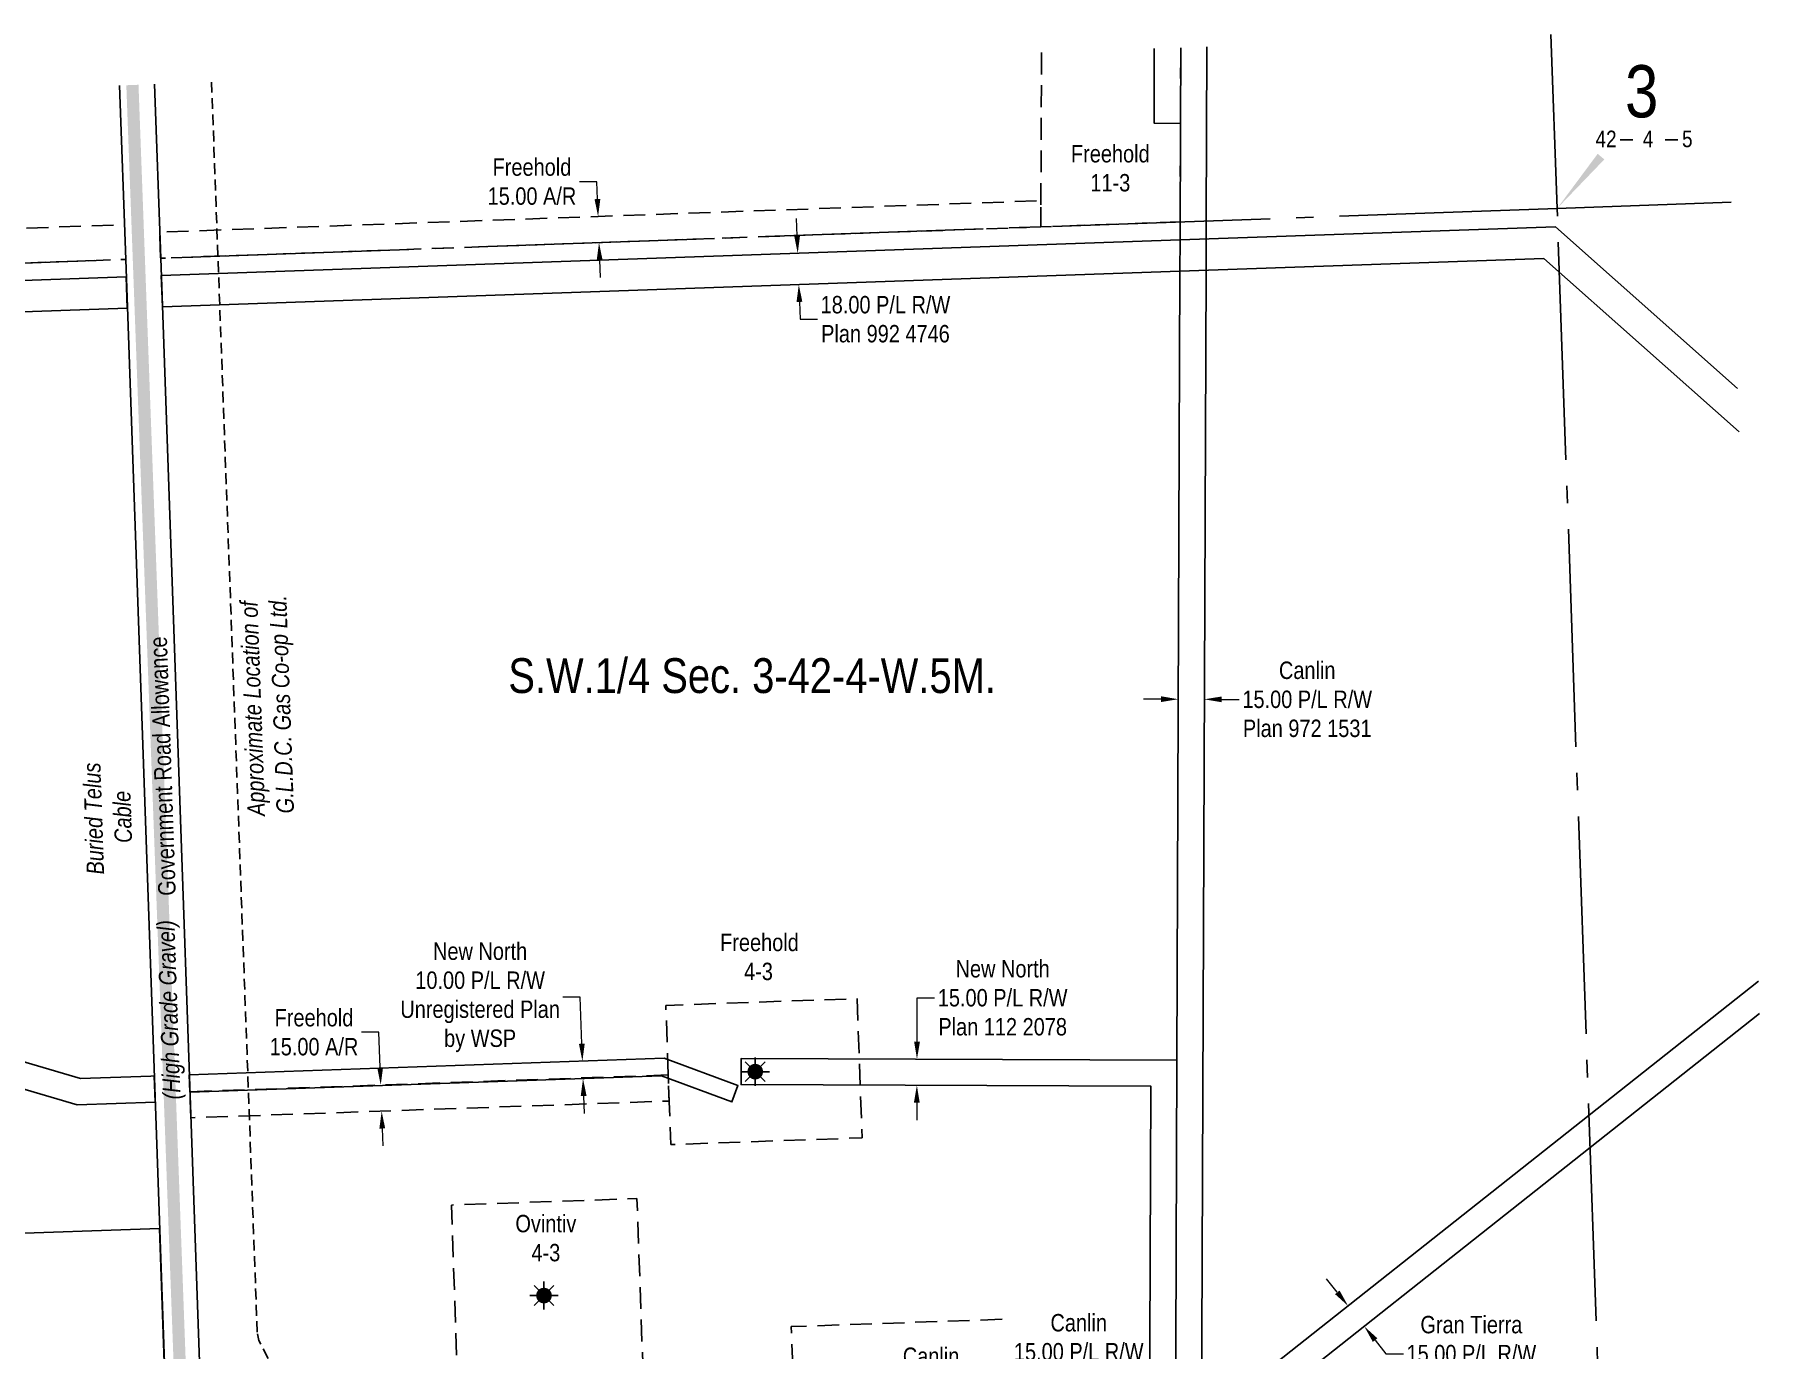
# Model space of a CAD drawing. Extents: x 665644 to 688844, y 5825051 to 5844826.
# Drawn here: x 668913 to 669904, y 5828818 to 5829573 of the extents above; entities that cross this region are included whole.
import ezdxf
from ezdxf.enums import TextEntityAlignment as Align

# ---------------------------------------------------------------- set-up
doc = ezdxf.new("R2010")
doc.units = 0
doc.header["$LTSCALE"] = 5
doc.header["$PDSIZE"] = 0.5
for name, pattern in [('foc-ACCESSROAD', [3.75, 2.5, -1.25]), ('foc-QUARTERLINE', [33, 25, -3, 2, -3]), ('UG_PIPE', [1.875, 1.25, -0.625])]:
    doc.linetypes.add(name, pattern=pattern)
doc.layers.get('Defpoints').update_dxf_attribs({"color": 9})
for name, color, linetype in [('10', 1, 'Continuous'), ('9', 3, 'Continuous'), ('AS-PIPE-UG', 44, 'UG_PIPE'), ('AS-PIPE-UG-T', 44, 'Continuous'), ('AS-ROADS', 254, 'Continuous'), ('AS-TELEPHONE', 224, 'foc-TEL'), ('AS-TELEPHONE-T', 224, 'Continuous'), ('C-SYMBOL', 7, 'Continuous'), ('F-AR', 190, 'foc-ACCESSROAD'), ('F-RW', 190, 'Continuous'), ('F-WS', 190, 'foc-ACCESSROAD'), ('F-WS-S', 190, 'Continuous'), ('L-QSEC', 8, 'foc-QUARTERLINE'), ('L-ROAD-T', 7, 'Continuous'), ('L-SEC', 7, 'Continuous'), ('L-SECLBL', 7, 'Continuous'), ('L-TITLEDB', 4, 'Continuous')]:
    doc.layers.add(name, color=color, linetype=linetype)
for name, color, linetype, lineweight in [('F-AR-T', 190, 'Continuous', 9), ('F-RW-T', 190, 'Continuous', 9), ('F-WS-T', 190, 'Continuous', 9), ('T-TEXT', 48, 'Continuous', 18)]:
    doc.layers.add(name, color=color, linetype=linetype, lineweight=lineweight)
doc.styles.add('175L', font='ARIALN.TTF', dxfattribs={"height": 20})
doc.styles.add('80CG', font='ARIALN.TTF', dxfattribs={"height": 10})
doc.styles.add('80L', font='ARIALN.TTF', dxfattribs={"height": 10})
doc.styles.add('80LS', font='ARIALNI.TTF', dxfattribs={"height": 10})
doc.styles.add('foc-LtypeFont', font='ARIALN.TTF', dxfattribs={"height": 7.35})
doc.styles.add('SIMPLEX', font='ARIALN.TTF')
doc.linetypes.add('foc-TEL', pattern='A,2,-1,["T",foc-LtypeFont,S=0.2,R=0,X=-0.425,Y=-0.75],-1.24,8', length=12.24)
doc.linetypes.add('foc-TEL-NOLINE', pattern='A,0,-2,["T",foc-LtypeFont,S=0.2,R=0,X=-0.425,Y=-0.75],-10.24', length=12.24)
doc.dimstyles.new('Compass 5 000', dxfattribs={"dimscale": 5, "dimtxt": 9, "dimasz": 2, "dimexe": 0.2, "dimexo": 0.0625, "dimgap": 0.5, "dimtad": 0, "dimtih": 1, "dimtoh": 1, "dimzin": 0, "dimdsep": 46, "dimtxsty": '80CG', "dimcen": 0.1, "dimse1": 1, "dimse2": 1, "dimclrd": 256, "dimclrt": 256, "dimaunit": 1, "dimadec": 4, "dimazin": 0, "dimtfac": 0.06, "dimtofl": 0, "dimtmove": 0, "dimatfit": 1, "dimfxl": 0.2, "dimtolj": 1, "dimtzin": 0, "dimlwd": -1, "dimarcsym": 0})

# ---------------------------------------------------------------- blocks, each defined once
blk = doc.blocks.new('L-SECLBL')
at = {"layer": '9', "color": 7}
for p, q in [((-5.08, -27.83), (-12.29, -27.83)), ((20.7, -27.83), (13.5, -27.83))]:
    blk.add_line(p, q, dxfattribs=at)
at = {"layer": '10', "color": 2, "style": 'SIMPLEX'}
blk.add_attdef('SEC', text='', height=30, dxfattribs=at).set_placement((0, 0), align=Align.MIDDLE)
at = {"layer": '10', "color": 5, "style": '80L'}
blk.add_attdef('TWP', text='', height=9.5, dxfattribs=at).set_placement((-14.43, -27.37), align=Align.MIDDLE_RIGHT)
blk.add_attdef('RGE', text='', height=9.5, dxfattribs=at).set_placement((3.62, -27.37), align=Align.MIDDLE_CENTER)
blk.add_attdef('MER', text='', height=9.5, dxfattribs=at).set_placement((23.17, -27.37), align=Align.MIDDLE_LEFT)
blk = doc.blocks.new('*D2240')
at = {"layer": 'Defpoints', "color": 0, "transparency": 16777216}
for p in [(669236.43, 5829468.6), (669244.33, 5829468.88), (669244.86, 5829453.89)]:
    blk.add_point(p, dxfattribs=at)
at = {"layer": 'F-AR-T', "transparency": 16777216}
for p, q in [((669235.72, 5829488.59), (669225.72, 5829488.59)), ((669236.08, 5829478.6), (669235.72, 5829488.59)), ((669237.32, 5829443.62), (669237.68, 5829433.63))]:
    blk.add_line(p, q, dxfattribs=at)
for points in [[(669237.74, 5829478.66), (669234.41, 5829478.54), (669236.43, 5829468.6)], [(669238.99, 5829443.68), (669235.66, 5829443.56), (669236.97, 5829453.61)]]:
    blk.add_solid(points, dxfattribs=at)
at = {"layer": 'F-AR-T', "transparency": 16777216, "insert": (669198.44, 5829488.59), "char_height": 10, "attachment_point": 5, "style": '80CG'}
blk.add_mtext('\\A1;Freehold\\P15.00 A/R', dxfattribs=at)
blk = doc.blocks.new('*D2253')
at = {"layer": 'Defpoints', "color": 0, "transparency": 16777216}
for p in [(669111.58, 5828969.69), (669142.01, 5828970.76), (669142.54, 5828955.77)]:
    blk.add_point(p, dxfattribs=at)
at = {"layer": 'F-AR-T', "transparency": 16777216}
for p, q in [((669110.52, 5828999.99), (669100.52, 5828999.99)), ((669111.23, 5828979.69), (669110.52, 5828999.99)), ((669112.45, 5828944.71), (669112.8, 5828934.71))]:
    blk.add_line(p, q, dxfattribs=at)
for points in [[(669112.89, 5828979.74), (669109.56, 5828979.63), (669111.58, 5828969.69)], [(669114.12, 5828944.77), (669110.79, 5828944.65), (669112.1, 5828954.7)]]:
    blk.add_solid(points, dxfattribs=at)
at = {"layer": 'F-AR-T', "transparency": 16777216, "insert": (669073.23, 5828999.99), "char_height": 10, "attachment_point": 5, "style": '80CG'}
blk.add_mtext('\\A1;Freehold\\P15.00 A/R', dxfattribs=at)
blk = doc.blocks.new('*D2295')
at = {"layer": 'Defpoints', "color": 0, "transparency": 16777216}
for p in [(669569.76, 5829197.21), (669584.74, 5829191.26), (669584.76, 5829197.15)]:
    blk.add_point(p, dxfattribs=at)
at = {"layer": 'F-RW-T', "transparency": 16777216}
for p, q in [((669559.74, 5829191.35), (669549.74, 5829191.38)), ((669594.74, 5829191.22), (669604.74, 5829191.19))]:
    blk.add_line(p, q, dxfattribs=at)
for points in [[(669559.75, 5829193.02), (669559.74, 5829189.68), (669569.74, 5829191.31)], [(669594.75, 5829192.89), (669594.74, 5829189.56), (669584.74, 5829191.26)]]:
    blk.add_solid(points, dxfattribs=at)
at = {"layer": 'F-RW-T', "transparency": 16777216, "insert": (669643.83, 5829191.19), "char_height": 10, "attachment_point": 5, "style": '80CG'}
blk.add_mtext('\\A1;Canlin\\P15.00 P/L R/W\\PPlan 972 1531', dxfattribs=at)
blk = doc.blocks.new('*D2300')
at = {"layer": 'Defpoints', "color": 0, "transparency": 16777216}
for p in [(669419.64, 5828984.55), (669423.69, 5828984.53), (669423.63, 5828969.51)]:
    blk.add_point(p, dxfattribs=at)
at = {"layer": 'F-RW-T', "transparency": 16777216}
for p, q in [((669419.68, 5828994.55), (669419.78, 5829019.76)), ((669419.78, 5829019.76), (669429.78, 5829019.76)), ((669419.54, 5828959.53), (669419.5, 5828949.53))]:
    blk.add_line(p, q, dxfattribs=at)
for points in [[(669418.01, 5828994.56), (669421.34, 5828994.54), (669419.64, 5828984.55)], [(669417.87, 5828959.53), (669421.21, 5828959.52), (669419.58, 5828969.53)]]:
    blk.add_solid(points, dxfattribs=at)
at = {"layer": 'F-RW-T', "transparency": 16777216, "insert": (669468.86, 5829019.76), "char_height": 10, "attachment_point": 5, "style": '80CG'}
blk.add_mtext('\\A1;New North\\P15.00 P/L R/W\\PPlan 112 2078', dxfattribs=at)
blk = doc.blocks.new('*D2318')
at = {"layer": 'Defpoints', "color": 0, "transparency": 16777216}
for p in [(669384.46, 5829448.62), (669351.75, 5829429.54), (669385.09, 5829430.7)]:
    blk.add_point(p, dxfattribs=at)
at = {"layer": 'F-RW-T', "transparency": 16777216}
for p, q in [((669350.78, 5829457.45), (669350.43, 5829467.44)), ((669352.1, 5829419.54), (669352.45, 5829409.55)), ((669352.45, 5829409.55), (669362.45, 5829409.55))]:
    blk.add_line(p, q, dxfattribs=at)
for points in [[(669352.44, 5829457.51), (669349.11, 5829457.39), (669351.13, 5829447.45)], [(669353.77, 5829419.6), (669350.44, 5829419.49), (669351.75, 5829429.54)]]:
    blk.add_solid(points, dxfattribs=at)
at = {"layer": 'F-RW-T', "transparency": 16777216, "insert": (669401.54, 5829409.55), "char_height": 10, "attachment_point": 5, "style": '80CG'}
blk.add_mtext('\\A1;18.00 P/L R/W\\PPlan 992 4746', dxfattribs=at)
blk = doc.blocks.new('*D2329')
at = {"layer": 'Defpoints', "color": 0, "transparency": 16777216}
for p in [(669673.14, 5828847.36), (669682.44, 5828835.61), (669676.63, 5828831.01)]:
    blk.add_point(p, dxfattribs=at)
at = {"layer": 'F-RW-T', "transparency": 16777216}
for p, q in [((669661.12, 5828850.61), (669654.92, 5828858.45)), ((669682.84, 5828823.17), (669689.05, 5828815.33)), ((669689.05, 5828815.33), (669699.05, 5828815.33))]:
    blk.add_line(p, q, dxfattribs=at)
for points in [[(669662.43, 5828851.64), (669659.82, 5828849.57), (669667.33, 5828842.77)], [(669684.15, 5828824.21), (669681.53, 5828822.14), (669676.63, 5828831.01)]]:
    blk.add_solid(points, dxfattribs=at)
at = {"layer": 'F-RW-T', "transparency": 16777216, "insert": (669738.13, 5828815.33), "char_height": 10, "attachment_point": 5, "style": '80CG'}
blk.add_mtext('\\A1;Gran Tierra\\P15.00 P/L R/W\\PPlan 942 0390', dxfattribs=at)
blk = doc.blocks.new('*D2343')
at = {"layer": 'Defpoints', "color": 0, "transparency": 16777216}
for p in [(669432.81, 5828755.9), (669456.94, 5828741.31), (669449.18, 5828728.47)]:
    blk.add_point(p, dxfattribs=at)
at = {"layer": 'F-RW-T', "transparency": 16777216}
for p, q in [((669437.98, 5828764.46), (669463.49, 5828806.64)), ((669463.49, 5828806.64), (669473.49, 5828806.64)), ((669419.88, 5828734.5), (669414.7, 5828725.95))]:
    blk.add_line(p, q, dxfattribs=at)
for points in [[(669436.56, 5828765.32), (669439.41, 5828763.59), (669432.81, 5828755.9)], [(669418.45, 5828735.37), (669421.3, 5828733.64), (669425.05, 5828743.06)]]:
    blk.add_solid(points, dxfattribs=at)
at = {"layer": 'F-RW-T', "transparency": 16777216, "insert": (669512.57, 5828806.64), "char_height": 10, "attachment_point": 5, "style": '80CG', "bg_fill": 3, "box_fill_scale": 1.1, "bg_fill_color": 256, "bg_fill_true_color": 13158600, "bg_fill_transparency": 0}
blk.add_mtext('\\A1;Canlin\\P15.00 P/L R/W\\PUnregistered\\Pby Can-Am', dxfattribs=at)
blk = doc.blocks.new('*D2372')
at = {"layer": 'Defpoints', "color": 0, "transparency": 16777216}
for p in [(669227.44, 5828983.4), (669197.79, 5828982.38), (669198.14, 5828972.38)]:
    blk.add_point(p, dxfattribs=at)
at = {"layer": 'F-RW-T', "transparency": 16777216}
for p, q in [((669226.17, 5829020.07), (669216.17, 5829020.07)), ((669227.1, 5828993.4), (669226.17, 5829020.07)), ((669228.13, 5828963.41), (669228.48, 5828953.42))]:
    blk.add_line(p, q, dxfattribs=at)
for points in [[(669228.76, 5828993.45), (669225.43, 5828993.34), (669227.44, 5828983.4)], [(669229.8, 5828963.47), (669226.47, 5828963.36), (669227.79, 5828973.41)]]:
    blk.add_solid(points, dxfattribs=at)
at = {"layer": 'F-RW-T', "transparency": 16777216, "insert": (669168.67, 5829020.07), "char_height": 10, "attachment_point": 5, "style": '80CG'}
blk.add_mtext('\\A1;New North\\P10.00 P/L R/W\\PUnregistered Plan\\Pby WSP', dxfattribs=at)
blk = doc.blocks.new('GABD')
for p, q in [((-0.81, 0), (-1.62, 0)), ((0, 0.81), (0, 1.62)), ((1.62, 0), (0.81, 0)), ((0, -0.81), (0, -1.62))]:
    blk.add_line(p, q)
blk.add_circle((0, 0), 0.8)
blk = doc.blocks.new('GAS')
h = blk.add_hatch(color=255)
h.dxf.hatch_style = 1
edge = h.paths.add_edge_path()
edge.add_arc((0, 0), 0.9, 0, 360)
for p, q in [((-0.81, 0), (-1.62, 0)), ((-0.57, 0.57), (-1.14, 1.14)), ((0, 0.81), (0, 1.62)), ((0.57, 0.57), (1.14, 1.14)), ((1.62, 0), (0.81, 0)), ((-0.57, -0.57), (-1.14, -1.14)), ((0, -0.81), (0, -1.62)), ((1.14, -1.14), (0.57, -0.57))]:
    blk.add_line(p, q)
blk.add_circle((0, 0), 0.8)

msp = doc.modelspace()

# ---------------------------------------------------------------- linework, layer by layer
at = {"layer": 'AS-PIPE-UG', "flags": 128}
for points in [[(669040.614, 5828827.743), (669014.389, 5829545.752)], [(669130.683, 5828683.543), (669130.672, 5828683.566), (669129.269, 5828691.302), (669123.122, 5828718.596), (669120.273, 5828724.308), (669095.58, 5828744.316), (669086.063, 5828751.807), (669076.758, 5828759.376), (669072.586, 5828763.27), (669041.486, 5828822.972), (669040.614, 5828827.743)]]:
    msp.add_lwpolyline(points, dxfattribs=at)
at = {"layer": 'AS-ROADS', "const_width": 7, "flags": 128}
msp.add_lwpolyline([(668968.919, 5829544.133), (669002.684, 5828631.18), (669033.478, 5827721.785)], dxfattribs=at)
at = {"layer": 'AS-TELEPHONE', "linetype": 'foc-TEL-NOLINE', "flags": 128}
msp.add_lwpolyline([(669024.954, 5827721.455), (669021.469, 5827821.485), (668993.9, 5828620.377), (668993.196, 5828640.478), (668965.044, 5829443.932), (668961.555, 5829543.871)], dxfattribs=at)
at = {"layer": 'F-AR', "flags": 128}
for points in [[(668309.405, 5829520.35), (668312.838, 5829420.539), (668965.044, 5829443.932)], [(668329.392, 5829521.072), (668332.138, 5829441.245), (668964.327, 5829463.919)]]:
    msp.add_lwpolyline(points, dxfattribs=at)
for points in [[(669490.789, 5829462.648), (668985.151, 5829444.649), (668984.617, 5829459.64), (669490.844, 5829477.66)], [(669001.928, 5828965.85), (669276.759, 5828975.48), (669277.283, 5828960.489), (669002.453, 5828950.86)]]:
    msp.add_lwpolyline(points, close=True, dxfattribs=at)
at = {"layer": 'F-RW', "flags": 128}
for points in [[(669555.986, 5829565.032), (669555.817, 5829522.249), (669571.006, 5829522), (669571.164, 5829565.572)], [(669571.679, 5828665.792), (669568.759, 5828745.626), (669568.08, 5828764.216), (669568.965, 5828983.969), (669570.637, 5829437.249), (669570.762, 5829455.147), (669571.006, 5829522), (669571.164, 5829565.572)], [(669586.169, 5829566.106), (669585.809, 5829466.031), (669585.699, 5829437.647), (669583.131, 5828776.129), (669583.076, 5828764.464), (669586.674, 5828666.316), (669571.679, 5828665.792)], [(669891.942, 5829344.853), (669779.828, 5829444.465), (669570.637, 5829437.249), (668986.131, 5829416.659), (668985.501, 5829434.635), (669570.762, 5829455.147), (669786.388, 5829462.703), (669891.071, 5829369.704)], [(669518.415, 5828663.929), (669516.236, 5828723.181), (669583.131, 5828776.129), (669805.735, 5828952.322), (669903.004, 5829029.305)], [(669903.657, 5829010.701), (669806.388, 5828933.711), (669583.337, 5828757.175), (669531.513, 5828716.14), (669533.414, 5828664.452), (669518.415, 5828663.929)]]:
    msp.add_lwpolyline(points, dxfattribs=at)
for points in [[(668262.962, 5829408.965), (668965.367, 5829433.93), (668965.95, 5829415.928), (668263.571, 5829391.205), (668206.543, 5829389.277), (668163.502, 5829387.449), (667361.351, 5829359.413), (667360.728, 5829377.393), (668162.875, 5829405.286)], [(668559.614, 5829069.616), (668937.249, 5828958.347), (668982.004, 5828959.896), (668981.479, 5828974.887), (668979.512, 5828974.819), (668939.159, 5828973.422), (668563.853, 5829084.005)], [(669001.933, 5828965.59), (669272.807, 5828974.967), (669313.342, 5828960.019), (669316.802, 5828969.401), (669274.424, 5828985.028), (669001.583, 5828975.583)], [(669518.415, 5828663.929), (669516.236, 5828723.181), (669568.08, 5828764.216), (669568.965, 5828983.969), (669318.699, 5828984.944), (669318.618, 5828969.935), (669554, 5828968.985), (669553.206, 5828771.584), (669501.055, 5828730.305), (669503.447, 5828663.389)]]:
    msp.add_lwpolyline(points, close=True, dxfattribs=at)
at = {"layer": 'F-WS', "flags": 128}
for points in [[(669491.154, 5829562.724), (669490.789, 5829462.648), (669570.8, 5829465.496), (669571.165, 5829565.572)], [(669276.759, 5828975.48), (669275.357, 5829015.456), (669385.29, 5829019.307), (669388.091, 5828939.356), (669377.098, 5828938.971), (669278.159, 5828935.505), (669276.757, 5828975.48)]]:
    msp.add_lwpolyline(points, dxfattribs=at)
for points in [[(669155.891, 5828794.131), (669262.505, 5828797.867), (669258.77, 5828904.482), (669152.156, 5828900.746)], [(669502.273, 5828696.245), (669497.363, 5828836.158), (669347.455, 5828830.898), (669352.365, 5828690.984)]]:
    msp.add_lwpolyline(points, close=True, dxfattribs=at)
at = {"layer": 'F-WS-S', "flags": 128}
msp.add_lwpolyline([(669001.924, 5828965.85), (669001.928, 5828965.85)], dxfattribs=at)
at = {"layer": 'L-QSEC', "flags": 128}
for points in [[(669787.381, 5829473.206), (669783.818, 5829573.143)], [(669787.381, 5829473.206), (668985.151, 5829444.649)], [(669787.381, 5829473.206), (669887.318, 5829476.748)], [(669815.564, 5828669.296), (669787.381, 5829473.206)], [(668162.692, 5829415.144), (668865.107, 5829440.385), (668965.044, 5829443.932)]]:
    msp.add_lwpolyline(points, dxfattribs=at)
at = {"layer": 'L-SEC', "flags": 128}
for points in [[(668965.044, 5829443.932), (668961.555, 5829543.871)], [(668981.659, 5829544.587), (668985.151, 5829444.649)], [(668965.044, 5829443.932), (668993.196, 5828640.478)], [(669013.298, 5828641.184), (668985.151, 5829444.649)]]:
    msp.add_lwpolyline(points, dxfattribs=at)
at = {"layer": 'L-SECLBL', "flags": 128}
msp.add_lwpolyline([(669787.381, 5829473.206, 0, 5, 0), (669812.604, 5829503.002, 0, 0, 0)], format="xyseb", dxfattribs=at)
at = {"layer": 'L-TITLEDB', "flags": 128}
for points in [[(668984.526, 5828887.253), (668884.611, 5828883.742), (668726.743, 5828878.195), (668731.881, 5828731.304)], [(668731.904, 5828731.305), (668735.237, 5828636.429), (668992.986, 5828645.405), (668984.526, 5828887.253)]]:
    msp.add_lwpolyline(points, dxfattribs=at)

# ---------------------------------------------------------------- block references
at = {"layer": 'F-WS-S', "xscale": 5.000000000000001, "yscale": 5.000000000000001, "zscale": 5.000000000000001}
for p in [(669326.72, 5828977.366), (669205.361, 5828848.758)]:
    msp.add_blockref('GAS', p, dxfattribs=at)
at = {"layer": 'F-WS-S', "color": 5, "xscale": 5.000620076889534, "yscale": 5.000620076889534, "zscale": 5.000620076889534}
msp.add_blockref('GABD', (669205.361, 5828848.758), dxfattribs=at)
at = {"layer": 'L-SECLBL'}
msp.add_blockref('L-SECLBL', (669835.981, 5829540.535), dxfattribs=at).add_auto_attribs({'SEC': '3', 'TWP': '42', 'RGE': '4', 'MER': '5'})

# ---------------------------------------------------------------- texts
at = {"layer": 'AS-PIPE-UG-T', "insert": (669035.167, 5829123.935), "char_height": 10, "attachment_point": 1, "rotation": 92.045315, "style": '175L'}
msp.add_mtext_dynamic_manual_height_columns('\\pi0.05;{\\fArial Narrow|b0|i1|c0|p34;Approximate Location of\\P\\pi0.97428;G.L.D.C. Gas Co-op Ltd.}', width=125.14093, gutter_width=50, heights=[0], dxfattribs=at)
at = {"layer": 'AS-TELEPHONE-T', "insert": (668942.705, 5829090.739), "char_height": 10, "attachment_point": 1, "rotation": 91.976359, "style": '175L'}
msp.add_mtext_dynamic_manual_height_columns('\\pi-0.32836;{\\fArial Narrow|b0|i1|c0|p34;Buried Telus \\P\\pi17.264;Cable}', width=63.12909, gutter_width=100, heights=[0], dxfattribs=at)
at = {"layer": 'C-SYMBOL', "color": 3, "style": '175L'}
msp.add_text('S.W.1/4 Sec. 3-42-4-W.5M.', height=20, dxfattribs=at).set_placement((669324.942, 5829188.871), align=Align.BOTTOM_CENTER)
at = {"layer": 'F-WS-T', "char_height": 10, "attachment_point": 1, "style": '175L'}
for s, insert in [('\\pi4.4856;Freehold\\P\\pi15.615;11-3', (669503.62, 5829509.666)), ('\\pi4.4856;Freehold\\P\\pi18.251;4-3', (669302.057, 5829056.619)), ('\\pi9.0354;Ovintiv\\P\\pi18.251;4-3', (669179.902, 5828895.101))]:
    msp.add_mtext_dynamic_manual_height_columns(s, width=52.3818, gutter_width=100, heights=[0], dxfattribs=dict(at, insert=insert))
at = {"layer": 'L-ROAD-T', "style": '80L'}
msp.add_text('Government Road Allowance', height=10, rotation=91.988333, dxfattribs=at).set_placement((668986.251, 5829152.838), align=Align.MIDDLE_CENTER)
at = {"layer": 'T-TEXT', "style": '80LS'}
msp.add_text('(High Grade Gravel)', height=10, rotation=91.988333, dxfattribs=at).set_placement((668989.783, 5829012.883), align=Align.MIDDLE_CENTER)

# ---------------------------------------------------------------- dimensions: what is measured, and where the dimension line sits
at = {"layer": 'F-AR-T'}
dim = msp.add_aligned_dim(p1=(669244.859, 5829453.894), p2=(669244.326, 5829468.884), distance=7.896, text='Freehold\\P15.00 A/R', dimstyle='Compass 5 000', dxfattribs=at)
dim.commit()
dim.dimension.update_dxf_attribs({"geometry": '*D2240', "text_midpoint": (669198.441, 5829488.591)})
dim = msp.add_linear_dim(base=(669111.576, 5828969.692), p1=(669142.537, 5828955.768), p2=(669142.012, 5828970.759), angle=92.00675, text='Freehold\\P15.00 A/R', dimstyle='Compass 5 000', dxfattribs=at)
dim.commit()
dim.dimension.update_dxf_attribs({"geometry": '*D2253', "text_midpoint": (669073.233, 5828999.986), "dimtype": 161})
at = {"layer": 'F-RW-T', "color": 3}
for p1, p2, distance, text, picture, middle in [((669384.46, 5829448.618), (669385.086, 5829430.704), -33.352, '18.00 P/L R/W\\PPlan 992 4746', '*D2318', (669401.539, 5829409.551)), ((669569.764, 5829197.205), (669584.764, 5829197.151), -5.893, 'Canlin\\P15.00 P/L R/W\\PPlan 972 1531', '*D2295', (669643.828, 5829191.187)), ((669673.137, 5828847.364), (669682.44, 5828835.611), -7.406, 'Gran Tierra\\P15.00 P/L R/W\\PPlan 942 0390', '*D2329', (669738.131, 5828815.333))]:
    dim = msp.add_aligned_dim(p1=p1, p2=p2, distance=distance, text=text, dimstyle='Compass 5 000', dxfattribs=at)
    dim.commit()
    dim.dimension.update_dxf_attribs({"geometry": picture, "text_midpoint": middle})
at = {"layer": 'F-RW-T'}
dim = msp.add_linear_dim(base=(669227.441, 5828983.401), p1=(669198.137, 5828972.382), p2=(669197.791, 5828982.375), angle=91.982656, text='New North\\P10.00 P/L R/W\\PUnregistered Plan\\Pby WSP', dimstyle='Compass 5 000', dxfattribs=at)
dim.commit()
dim.dimension.update_dxf_attribs({"geometry": '*D2372', "text_midpoint": (669168.669, 5829020.069), "dimtype": 161})
at = {"layer": 'F-RW-T', "color": 3}
dim = msp.add_linear_dim(base=(669419.639, 5828984.551), p1=(669423.627, 5828969.511), p2=(669423.686, 5828984.535), angle=89.776785, text='New North\\P15.00 P/L R/W\\PPlan 112 2078', dimstyle='Compass 5 000', dxfattribs=at)
dim.commit()
dim.dimension.update_dxf_attribs({"geometry": '*D2300', "text_midpoint": (669468.862, 5829019.757), "dimtype": 161})

# ---------------------------------------------------------------- next in the draw order: dimensions: what is measured, and where the dimension line sits
at = {"layer": 'F-RW-T', "color": 5}
dim = msp.add_linear_dim(base=(669432.811, 5828755.898), p1=(669449.18, 5828728.473), p2=(669456.941, 5828741.31), angle=58.843745, text='Canlin\\P15.00 P/L R/W\\PUnregistered\\Pby Can-Am', dimstyle='Compass 5 000', override={"dimtfill": 1}, dxfattribs=at)
dim.commit()
dim.dimension.update_dxf_attribs({"geometry": '*D2343', "text_midpoint": (669512.573, 5828806.639), "dimtype": 161})

# ---------------------------------------------------------------- next in the draw order: texts
at = {"layer": 'F-WS-T', "insert": (669400.875, 5828818.905), "char_height": 10, "attachment_point": 1, "style": '175L'}
msp.add_mtext_dynamic_manual_height_columns('\\pi10.632;Canlin\\P\\pi18.415;3-3', width=52.3818, gutter_width=100, heights=[0], dxfattribs=at)

doc.saveas('drawing.dxf')
